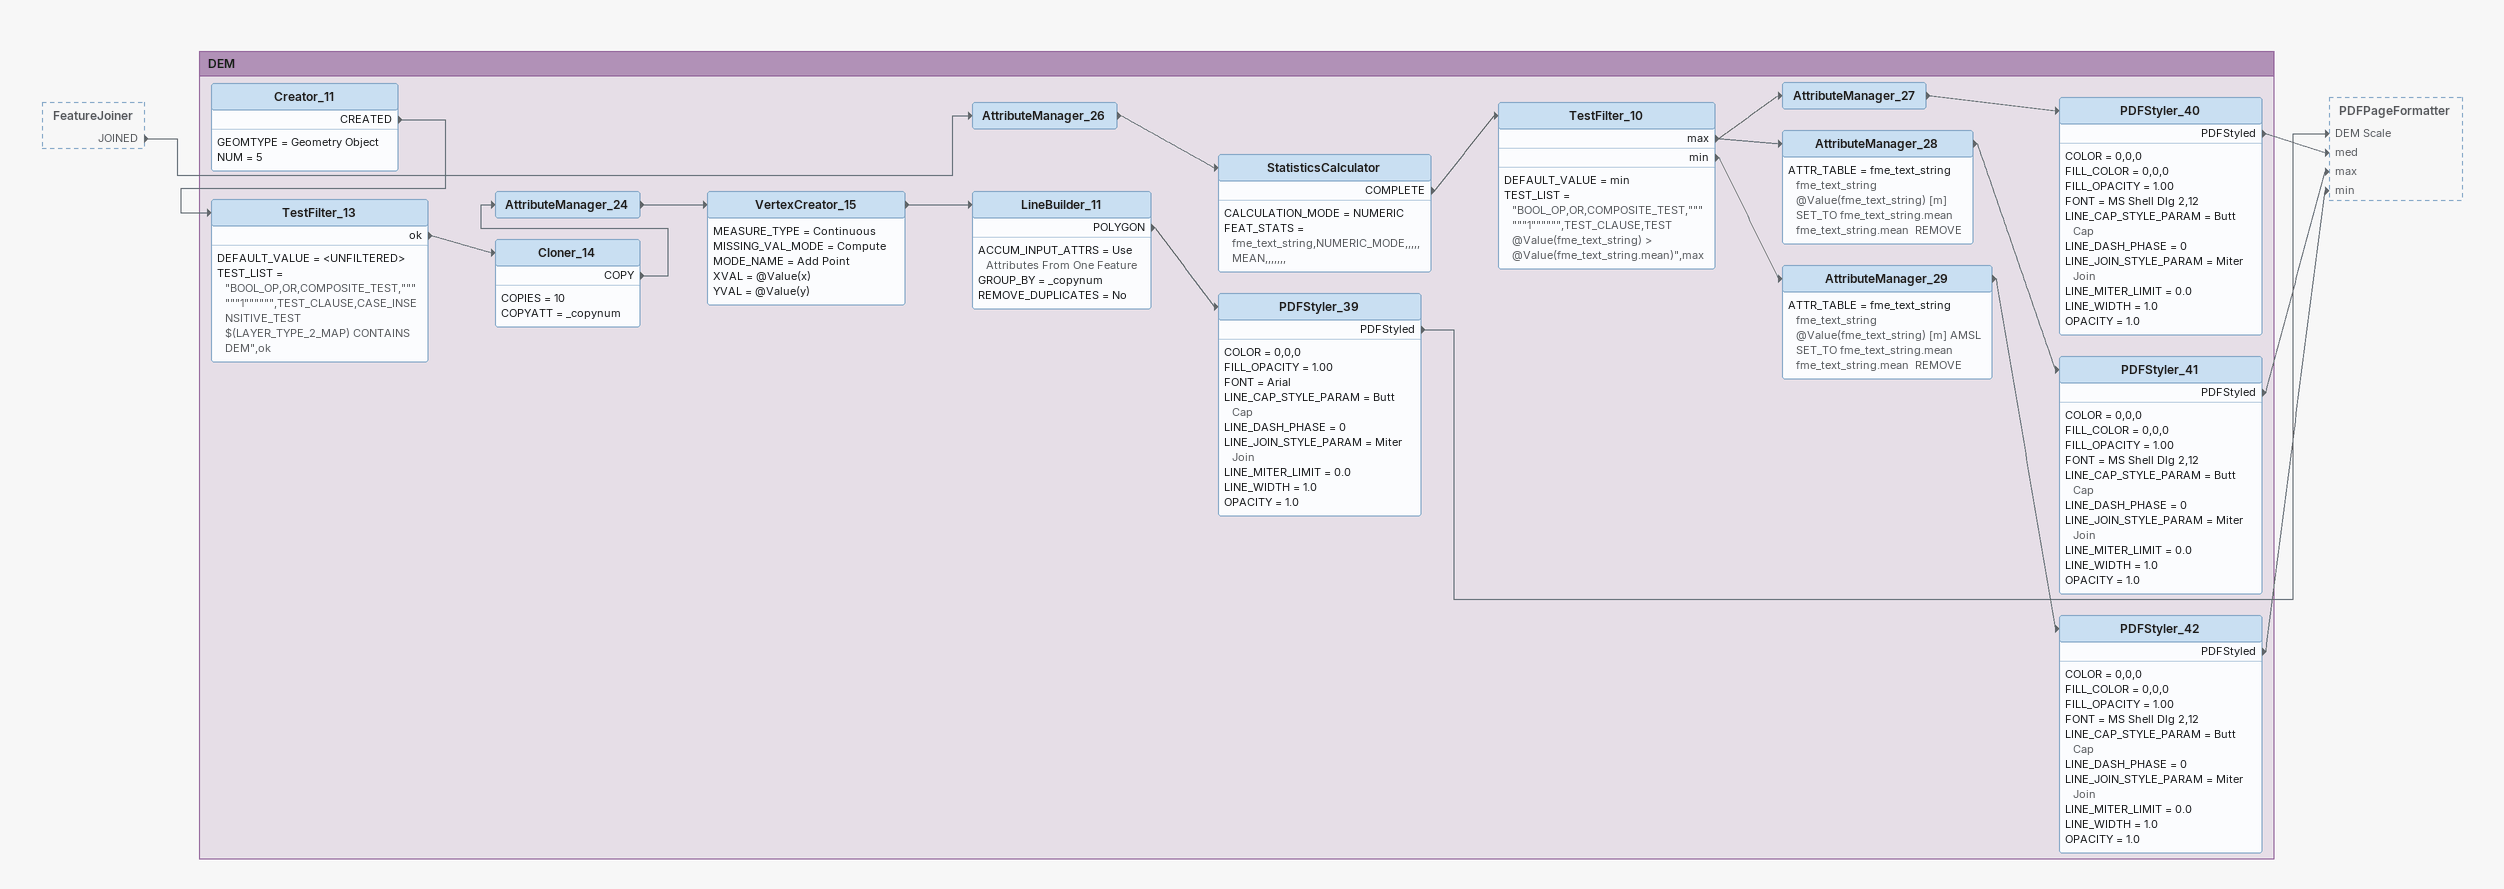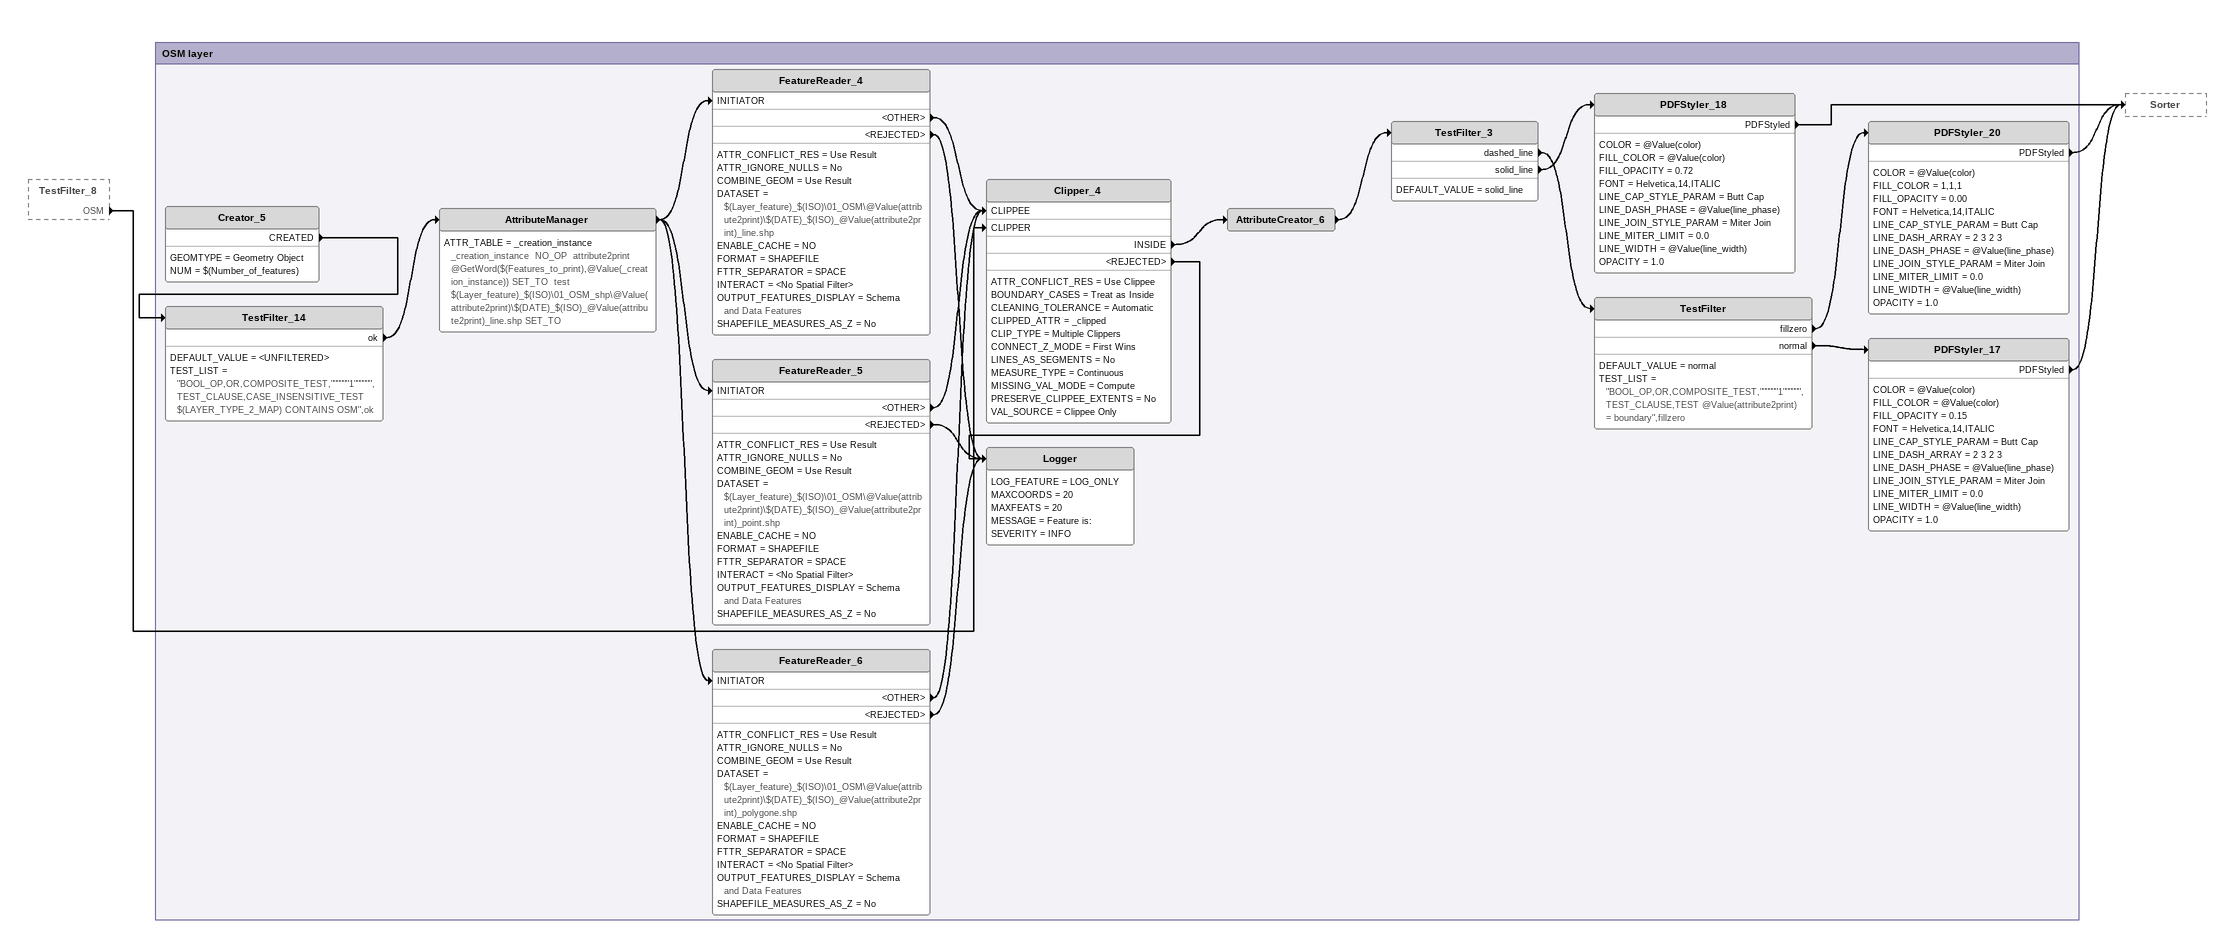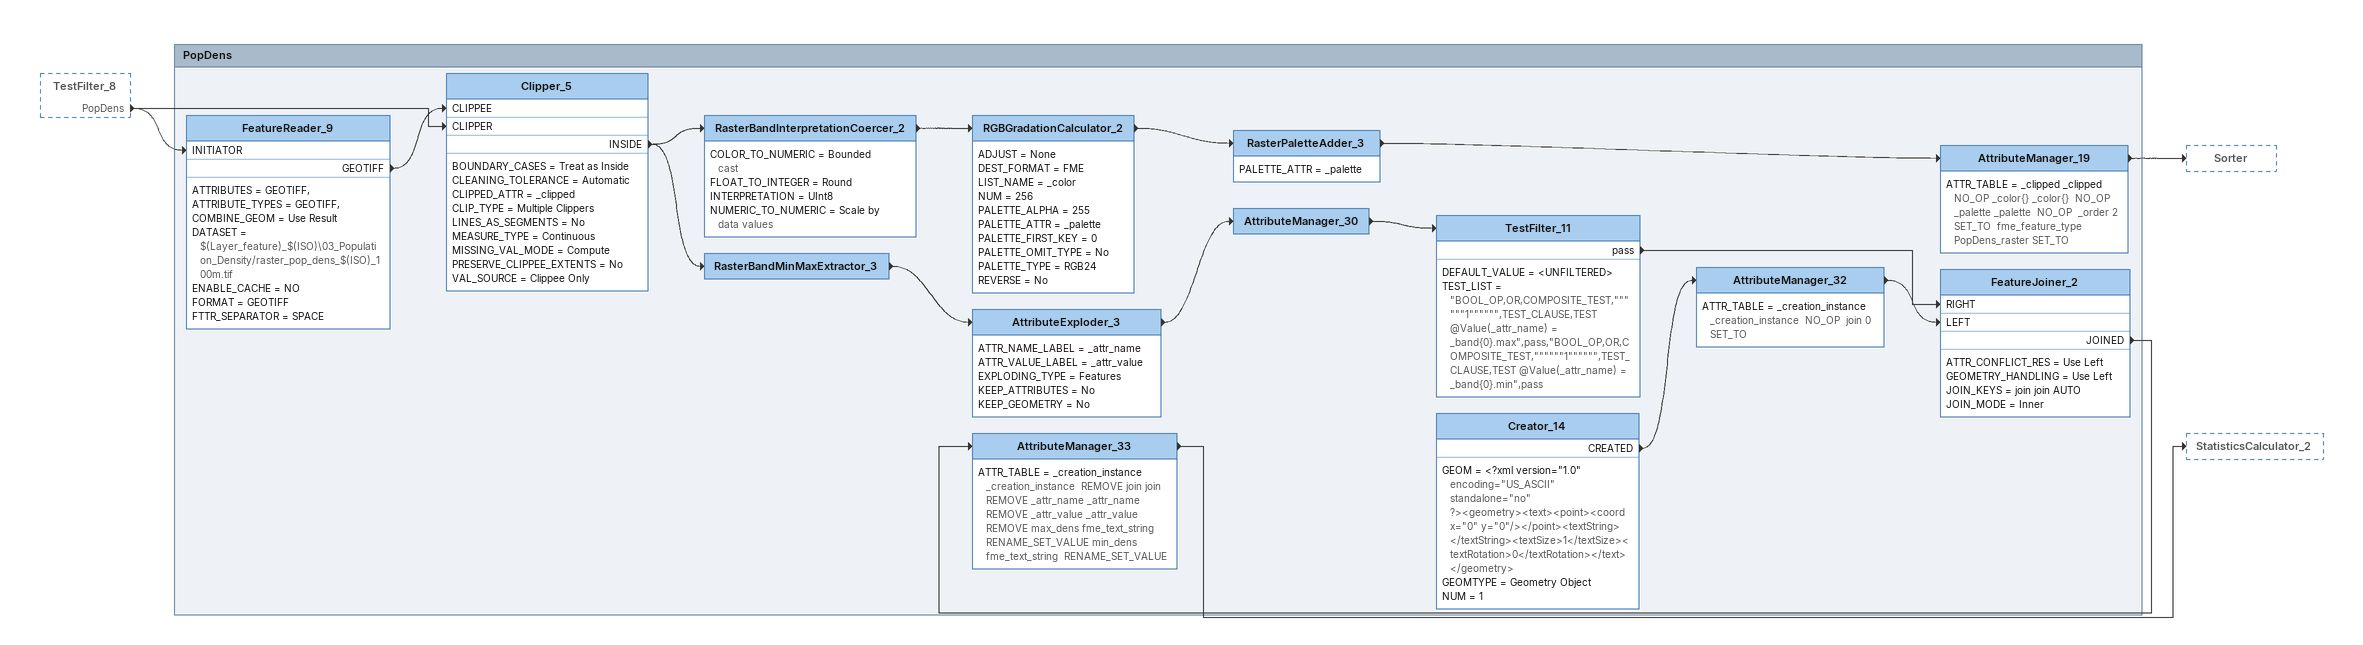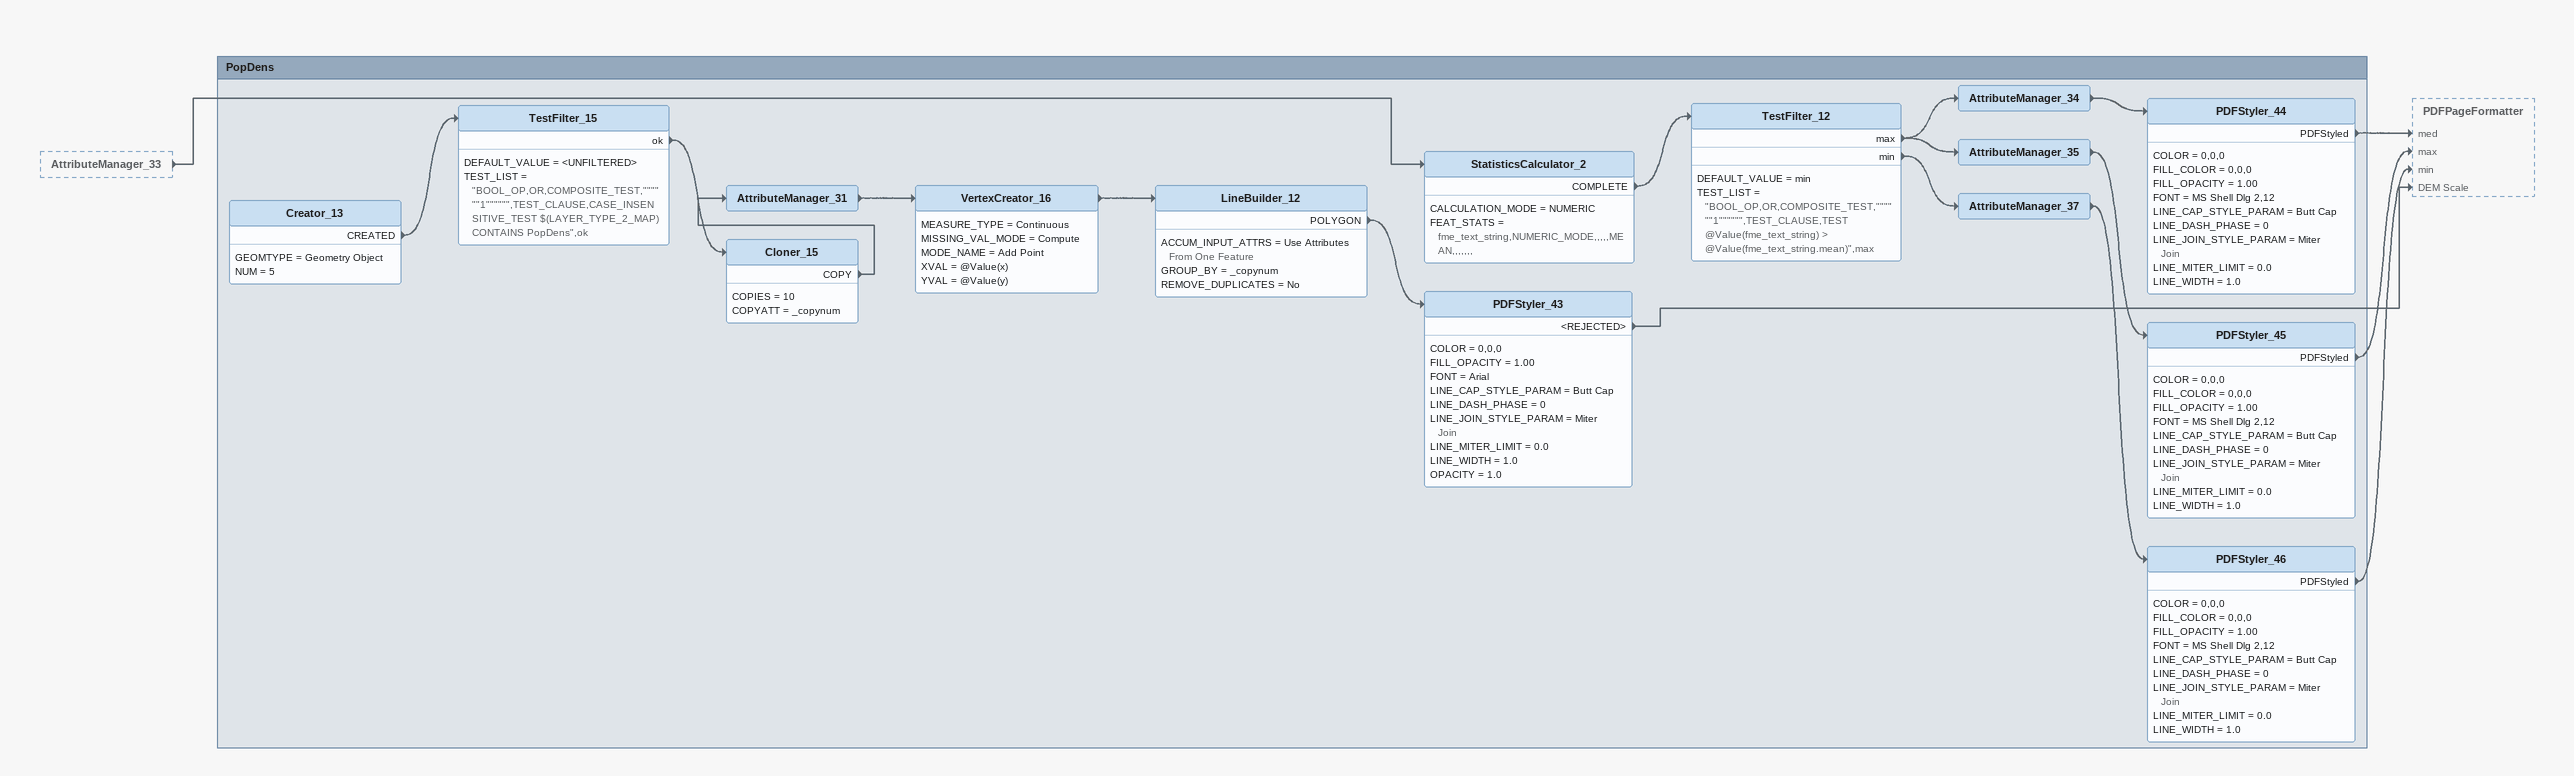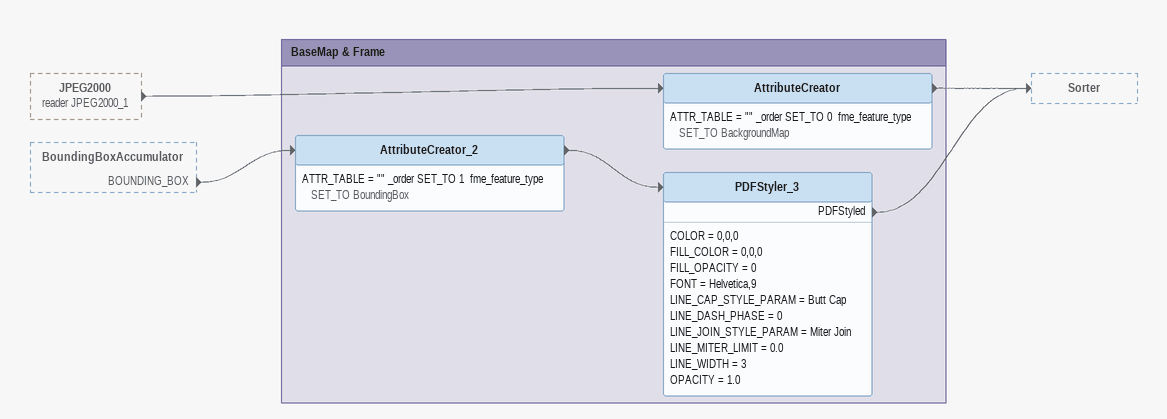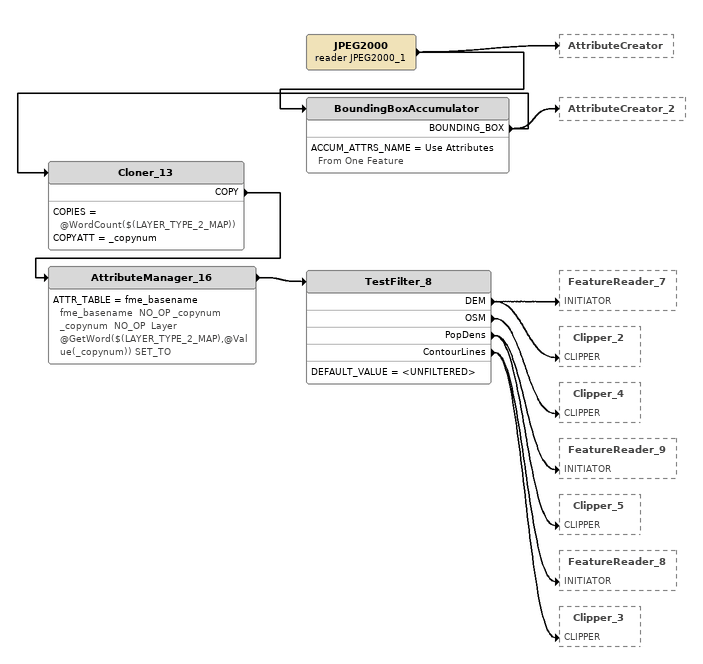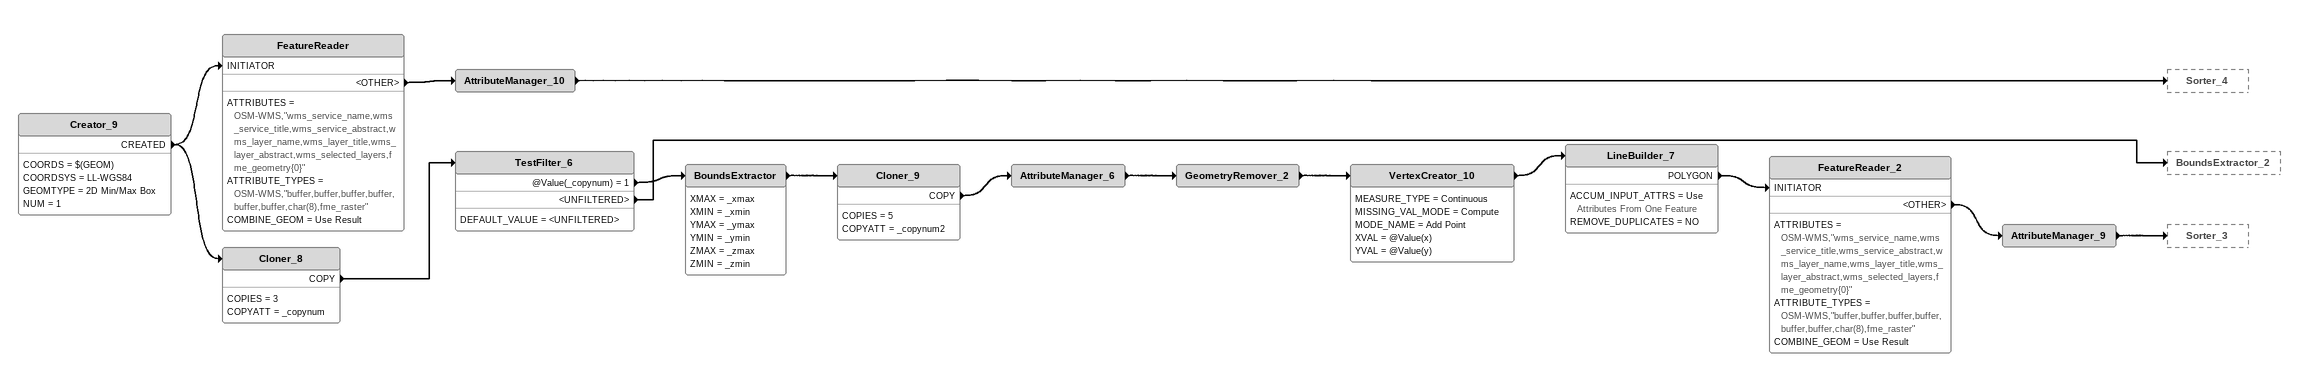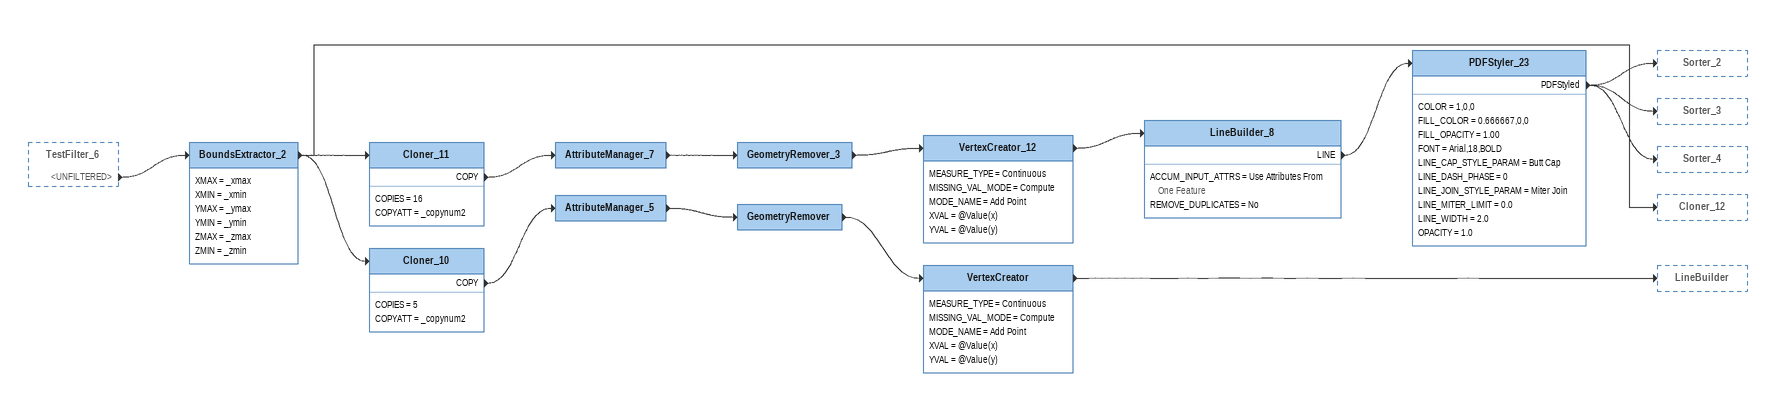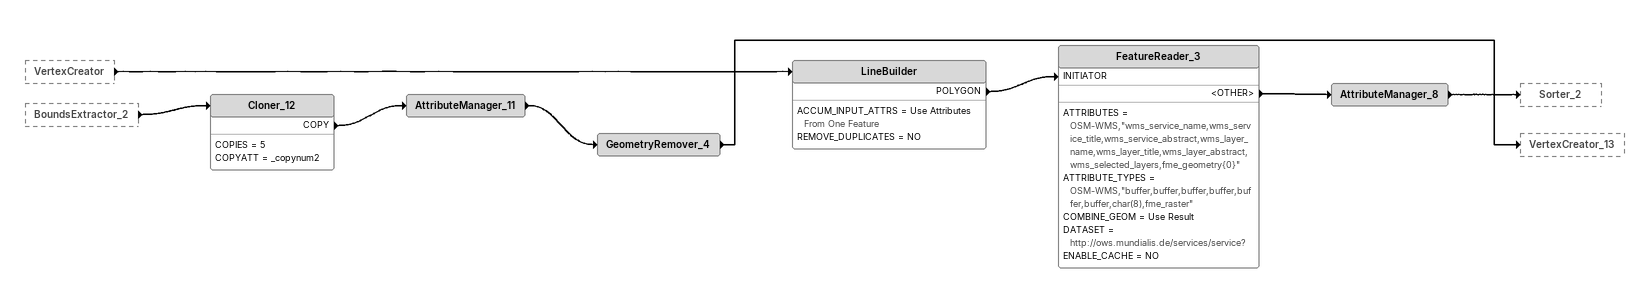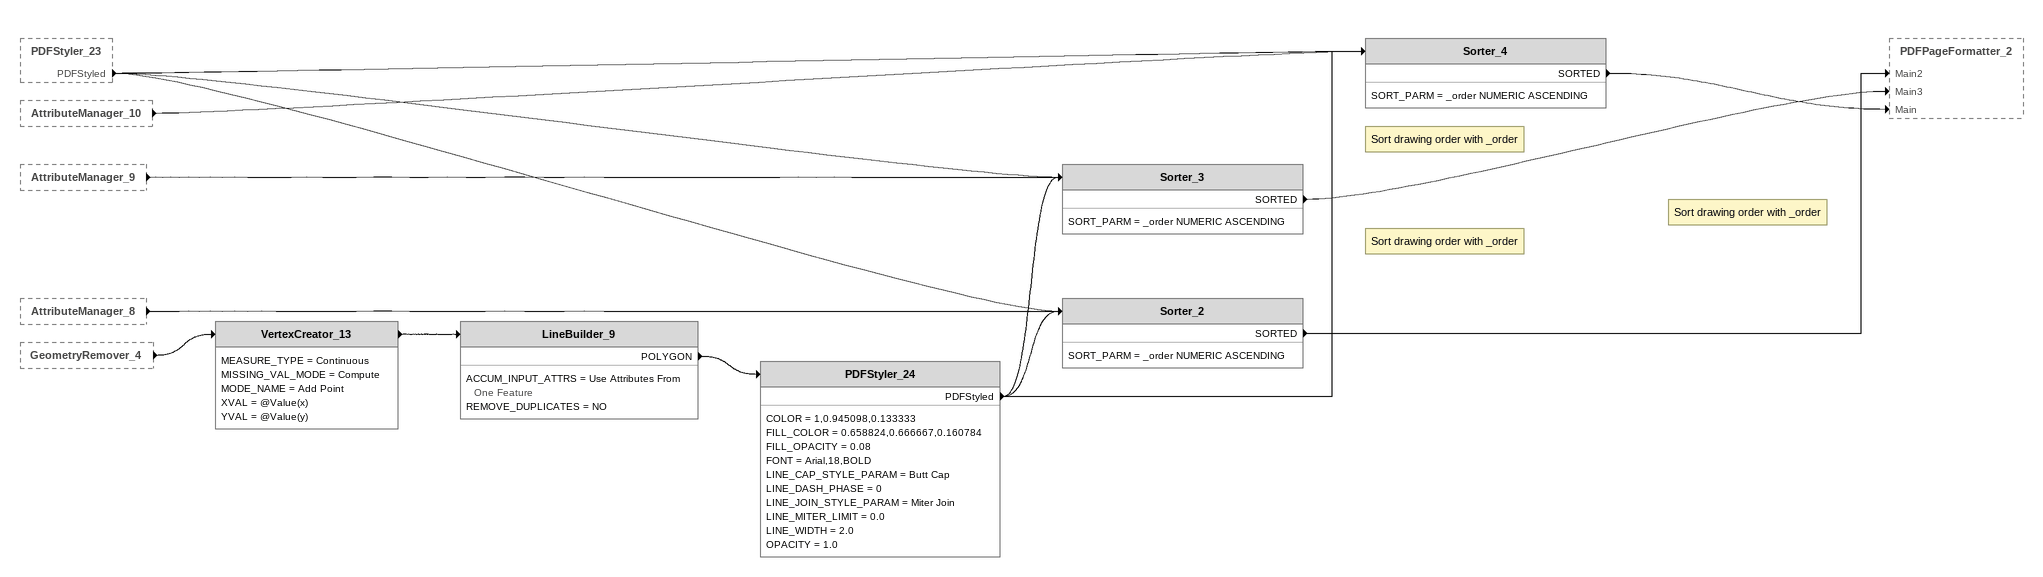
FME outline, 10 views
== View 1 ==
FeatureJoiner [outside]
    JOINED -> AttributeManager_26

Bookmark: DEM
Creator_11
    GEOMTYPE = Geometry Object
    NUM = 5
    CREATED -> TestFilter_13
TestFilter_13
    DEFAULT_VALUE = <UNFILTERED>
    TEST_LIST = "BOOL_OP,OR,COMPOSITE_TEST,""""""1"""""",TEST_CLAUSE,CASE_INSENSITIVE_TEST $(LAYER_TYPE_2_MAP) CONTAINS DEM",ok
    ok -> Cloner_14
Cloner_14
    COPIES = 10
    COPYATT = _copynum
    COPY -> AttributeManager_24
AttributeManager_24
    -> VertexCreator_15
VertexCreator_15
    MEASURE_TYPE = Continuous
    MISSING_VAL_MODE = Compute
    MODE_NAME = Add Point
    XVAL = @Value(x)
    YVAL = @Value(y)
    -> LineBuilder_11
LineBuilder_11
    ACCUM_INPUT_ATTRS = Use Attributes From One Feature
    GROUP_BY = _copynum
    REMOVE_DUPLICATES = No
    POLYGON -> PDFStyler_39
PDFStyler_39
    COLOR = 0,0,0
    FILL_OPACITY = 1.00
    FONT = Arial
    LINE_CAP_STYLE_PARAM = Butt Cap
    LINE_DASH_PHASE = 0
    LINE_JOIN_STYLE_PARAM = Miter Join
    LINE_MITER_LIMIT = 0.0
    LINE_WIDTH = 1.0
    OPACITY = 1.0
    PDFStyled -> PDFPageFormatter [DEM Scale]
AttributeManager_26
    -> StatisticsCalculator
StatisticsCalculator
    CALCULATION_MODE = NUMERIC
    FEAT_STATS = fme_text_string,NUMERIC_MODE,,,,,MEAN,,,,,,,
    COMPLETE -> TestFilter_10
TestFilter_10
    DEFAULT_VALUE = min
    TEST_LIST = "BOOL_OP,OR,COMPOSITE_TEST,""""""1"""""",TEST_CLAUSE,TEST @Value(fme_text_string) > @Value(fme_text_string.mean)",max
    max -> AttributeManager_28
    max -> AttributeManager_27
    min -> AttributeManager_29
AttributeManager_27
    -> PDFStyler_40
PDFStyler_40
    COLOR = 0,0,0
    FILL_COLOR = 0,0,0
    FILL_OPACITY = 1.00
    FONT = MS Shell Dlg 2,12
    LINE_CAP_STYLE_PARAM = Butt Cap
    LINE_DASH_PHASE = 0
    LINE_JOIN_STYLE_PARAM = Miter Join
    LINE_MITER_LIMIT = 0.0
    LINE_WIDTH = 1.0
    OPACITY = 1.0
    PDFStyled -> PDFPageFormatter [med]
AttributeManager_28
    ATTR_TABLE = fme_text_string fme_text_string @Value(fme_text_string) [m] SET_TO fme_text_string.mean fme_text_string.mean  REMOVE
    -> PDFStyler_41
PDFStyler_41
    COLOR = 0,0,0
    FILL_COLOR = 0,0,0
    FILL_OPACITY = 1.00
    FONT = MS Shell Dlg 2,12
    LINE_CAP_STYLE_PARAM = Butt Cap
    LINE_DASH_PHASE = 0
    LINE_JOIN_STYLE_PARAM = Miter Join
    LINE_MITER_LIMIT = 0.0
    LINE_WIDTH = 1.0
    OPACITY = 1.0
    PDFStyled -> PDFPageFormatter [max]
AttributeManager_29
    ATTR_TABLE = fme_text_string fme_text_string @Value(fme_text_string) [m] AMSL SET_TO fme_text_string.mean fme_text_string.mean  REMOVE
    -> PDFStyler_42
PDFStyler_42
    COLOR = 0,0,0
    FILL_COLOR = 0,0,0
    FILL_OPACITY = 1.00
    FONT = MS Shell Dlg 2,12
    LINE_CAP_STYLE_PARAM = Butt Cap
    LINE_DASH_PHASE = 0
    LINE_JOIN_STYLE_PARAM = Miter Join
    LINE_MITER_LIMIT = 0.0
    LINE_WIDTH = 1.0
    OPACITY = 1.0
    PDFStyled -> PDFPageFormatter [min]

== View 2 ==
TestFilter_8 [outside]
    OSM -> Clipper_4 [CLIPPER]

Bookmark: OSM layer
Creator_5
    GEOMTYPE = Geometry Object
    NUM = $(Number_of_features)
    CREATED -> TestFilter_14
TestFilter_14
    DEFAULT_VALUE = <UNFILTERED>
    TEST_LIST = "BOOL_OP,OR,COMPOSITE_TEST,""""""1"""""",TEST_CLAUSE,CASE_INSENSITIVE_TEST $(LAYER_TYPE_2_MAP) CONTAINS OSM",ok
    ok -> AttributeManager
AttributeManager
    ATTR_TABLE = _creation_instance _creation_instance  NO_OP  attribute2print @GetWord($(Features_to_print),@Value(_creation_instance)) SET_TO  test $(Layer_feature)_$(ISO)\01_OSM_shp\@Value(attribute2print)\$(DATE)_$(ISO)_@Value(attribute2print)_line.shp SET_TO
    -> FeatureReader_4 [INITIATOR]
    -> FeatureReader_5 [INITIATOR]
    -> FeatureReader_6 [INITIATOR]
FeatureReader_4
    ATTR_CONFLICT_RES = Use Result
    ATTR_IGNORE_NULLS = No
    COMBINE_GEOM = Use Result
    DATASET = $(Layer_feature)_$(ISO)\01_OSM\@Value(attribute2print)\$(DATE)_$(ISO)_@Value(attribute2print)_line.shp
    ENABLE_CACHE = NO
    FORMAT = SHAPEFILE
    FTTR_SEPARATOR = SPACE
    INTERACT = <No Spatial Filter>
    OUTPUT_FEATURES_DISPLAY = Schema and Data Features
    SHAPEFILE_MEASURES_AS_Z = No
    <OTHER> -> Clipper_4 [CLIPPEE]
    <REJECTED> -> Logger
FeatureReader_5
    ATTR_CONFLICT_RES = Use Result
    ATTR_IGNORE_NULLS = No
    COMBINE_GEOM = Use Result
    DATASET = $(Layer_feature)_$(ISO)\01_OSM\@Value(attribute2print)\$(DATE)_$(ISO)_@Value(attribute2print)_point.shp
    ENABLE_CACHE = NO
    FORMAT = SHAPEFILE
    FTTR_SEPARATOR = SPACE
    INTERACT = <No Spatial Filter>
    OUTPUT_FEATURES_DISPLAY = Schema and Data Features
    SHAPEFILE_MEASURES_AS_Z = No
    <OTHER> -> Clipper_4 [CLIPPEE]
    <REJECTED> -> Logger
FeatureReader_6
    ATTR_CONFLICT_RES = Use Result
    ATTR_IGNORE_NULLS = No
    COMBINE_GEOM = Use Result
    DATASET = $(Layer_feature)_$(ISO)\01_OSM\@Value(attribute2print)\$(DATE)_$(ISO)_@Value(attribute2print)_polygone.shp
    ENABLE_CACHE = NO
    FORMAT = SHAPEFILE
    FTTR_SEPARATOR = SPACE
    INTERACT = <No Spatial Filter>
    OUTPUT_FEATURES_DISPLAY = Schema and Data Features
    SHAPEFILE_MEASURES_AS_Z = No
    <OTHER> -> Clipper_4 [CLIPPEE]
    <REJECTED> -> Logger
Clipper_4
    ATTR_CONFLICT_RES = Use Clippee
    BOUNDARY_CASES = Treat as Inside
    CLEANING_TOLERANCE = Automatic
    CLIPPED_ATTR = _clipped
    CLIP_TYPE = Multiple Clippers
    CONNECT_Z_MODE = First Wins
    LINES_AS_SEGMENTS = No
    MEASURE_TYPE = Continuous
    MISSING_VAL_MODE = Compute
    PRESERVE_CLIPPEE_EXTENTS = No
    VAL_SOURCE = Clippee Only
    INSIDE -> AttributeCreator_6
    <REJECTED> -> Logger
AttributeCreator_6
    -> TestFilter_3
TestFilter_3
    DEFAULT_VALUE = solid_line
    dashed_line -> TestFilter
    solid_line -> PDFStyler_18
PDFStyler_18
    COLOR = @Value(color)
    FILL_COLOR = @Value(color)
    FILL_OPACITY = 0.72
    FONT = Helvetica,14,ITALIC
    LINE_CAP_STYLE_PARAM = Butt Cap
    LINE_DASH_PHASE = @Value(line_phase)
    LINE_JOIN_STYLE_PARAM = Miter Join
    LINE_MITER_LIMIT = 0.0
    LINE_WIDTH = @Value(line_width)
    OPACITY = 1.0
    PDFStyled -> Sorter
TestFilter
    DEFAULT_VALUE = normal
    TEST_LIST = "BOOL_OP,OR,COMPOSITE_TEST,""""""1"""""",TEST_CLAUSE,TEST @Value(attribute2print) = boundary",fillzero
    fillzero -> PDFStyler_20
    normal -> PDFStyler_17
PDFStyler_20
    COLOR = @Value(color)
    FILL_COLOR = 1,1,1
    FILL_OPACITY = 0.00
    FONT = Helvetica,14,ITALIC
    LINE_CAP_STYLE_PARAM = Butt Cap
    LINE_DASH_ARRAY = 2 3 2 3
    LINE_DASH_PHASE = @Value(line_phase)
    LINE_JOIN_STYLE_PARAM = Miter Join
    LINE_MITER_LIMIT = 0.0
    LINE_WIDTH = @Value(line_width)
    OPACITY = 1.0
    PDFStyled -> Sorter
PDFStyler_17
    COLOR = @Value(color)
    FILL_COLOR = @Value(color)
    FILL_OPACITY = 0.15
    FONT = Helvetica,14,ITALIC
    LINE_CAP_STYLE_PARAM = Butt Cap
    LINE_DASH_ARRAY = 2 3 2 3
    LINE_DASH_PHASE = @Value(line_phase)
    LINE_JOIN_STYLE_PARAM = Miter Join
    LINE_MITER_LIMIT = 0.0
    LINE_WIDTH = @Value(line_width)
    OPACITY = 1.0
    PDFStyled -> Sorter
Logger
    LOG_FEATURE = LOG_ONLY
    MAXCOORDS = 20
    MAXFEATS = 20
    MESSAGE = Feature is:
    SEVERITY = INFO

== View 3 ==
TestFilter_8 [outside]
    PopDens -> FeatureReader_9 [INITIATOR]
    PopDens -> Clipper_5 [CLIPPER]

Bookmark: PopDens
FeatureReader_9
    ATTRIBUTES = GEOTIFF,
    ATTRIBUTE_TYPES = GEOTIFF,
    COMBINE_GEOM = Use Result
    DATASET = $(Layer_feature)_$(ISO)\03_Population_Density/raster_pop_dens_$(ISO)_100m.tif
    ENABLE_CACHE = NO
    FORMAT = GEOTIFF
    FTTR_SEPARATOR = SPACE
    GEOTIFF -> Clipper_5 [CLIPPEE]
Clipper_5
    BOUNDARY_CASES = Treat as Inside
    CLEANING_TOLERANCE = Automatic
    CLIPPED_ATTR = _clipped
    CLIP_TYPE = Multiple Clippers
    LINES_AS_SEGMENTS = No
    MEASURE_TYPE = Continuous
    MISSING_VAL_MODE = Compute
    PRESERVE_CLIPPEE_EXTENTS = No
    VAL_SOURCE = Clippee Only
    INSIDE -> RasterBandInterpretationCoercer_2
    INSIDE -> RasterBandMinMaxExtractor_3
RasterBandInterpretationCoercer_2
    COLOR_TO_NUMERIC = Bounded cast
    FLOAT_TO_INTEGER = Round
    INTERPRETATION = UInt8
    NUMERIC_TO_NUMERIC = Scale by data values
    -> RGBGradationCalculator_2
RGBGradationCalculator_2
    ADJUST = None
    DEST_FORMAT = FME
    LIST_NAME = _color
    NUM = 256
    PALETTE_ALPHA = 255
    PALETTE_ATTR = _palette
    PALETTE_FIRST_KEY = 0
    PALETTE_OMIT_TYPE = No
    PALETTE_TYPE = RGB24
    REVERSE = No
    -> RasterPaletteAdder_3
RasterPaletteAdder_3
    PALETTE_ATTR = _palette
    -> AttributeManager_19
AttributeManager_19
    ATTR_TABLE = _clipped _clipped  NO_OP _color{} _color{}  NO_OP _palette _palette  NO_OP  _order 2 SET_TO  fme_feature_type PopDens_raster SET_TO
    -> Sorter
RasterBandMinMaxExtractor_3
    -> AttributeExploder_3
AttributeExploder_3
    ATTR_NAME_LABEL = _attr_name
    ATTR_VALUE_LABEL = _attr_value
    EXPLODING_TYPE = Features
    KEEP_ATTRIBUTES = No
    KEEP_GEOMETRY = No
    -> AttributeManager_30
AttributeManager_30
    -> TestFilter_11
TestFilter_11
    DEFAULT_VALUE = <UNFILTERED>
    TEST_LIST = "BOOL_OP,OR,COMPOSITE_TEST,""""""1"""""",TEST_CLAUSE,TEST @Value(_attr_name) = _band{0}.max",pass,"BOOL_OP,OR,COMPOSITE_TEST,""""""1"""""",TEST_CLAUSE,TEST @Value(_attr_name) = _band{0}.min",pass
    pass -> FeatureJoiner_2 [RIGHT]
Creator_14
    GEOM = <?xml version="1.0" encoding="US_ASCII" standalone="no" ?><geometry><text><point><coord x="0" y="0"/></point><textString> </textString><textSize>1</textSize><textRotation>0</textRotation></text></geometry>
    GEOMTYPE = Geometry Object
    NUM = 1
    CREATED -> AttributeManager_32
AttributeManager_32
    ATTR_TABLE = _creation_instance _creation_instance  NO_OP  join 0 SET_TO
    -> FeatureJoiner_2 [LEFT]
FeatureJoiner_2
    ATTR_CONFLICT_RES = Use Left
    GEOMETRY_HANDLING = Use Left
    JOIN_KEYS = join join AUTO
    JOIN_MODE = Inner
    JOINED -> AttributeManager_33
AttributeManager_33
    ATTR_TABLE = _creation_instance _creation_instance  REMOVE join join  REMOVE _attr_name _attr_name  REMOVE _attr_value _attr_value  REMOVE max_dens fme_text_string  RENAME_SET_VALUE min_dens fme_text_string  RENAME_SET_VALUE
    -> StatisticsCalculator_2

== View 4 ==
AttributeManager_33 [outside]
    -> StatisticsCalculator_2

Bookmark: PopDens
Creator_13
    GEOMTYPE = Geometry Object
    NUM = 5
    CREATED -> TestFilter_15
TestFilter_15
    DEFAULT_VALUE = <UNFILTERED>
    TEST_LIST = "BOOL_OP,OR,COMPOSITE_TEST,""""""1"""""",TEST_CLAUSE,CASE_INSENSITIVE_TEST $(LAYER_TYPE_2_MAP) CONTAINS PopDens",ok
    ok -> Cloner_15
Cloner_15
    COPIES = 10
    COPYATT = _copynum
    COPY -> AttributeManager_31
AttributeManager_31
    -> VertexCreator_16
VertexCreator_16
    MEASURE_TYPE = Continuous
    MISSING_VAL_MODE = Compute
    MODE_NAME = Add Point
    XVAL = @Value(x)
    YVAL = @Value(y)
    -> LineBuilder_12
LineBuilder_12
    ACCUM_INPUT_ATTRS = Use Attributes From One Feature
    GROUP_BY = _copynum
    REMOVE_DUPLICATES = No
    POLYGON -> PDFStyler_43
PDFStyler_43
    COLOR = 0,0,0
    FILL_OPACITY = 1.00
    FONT = Arial
    LINE_CAP_STYLE_PARAM = Butt Cap
    LINE_DASH_PHASE = 0
    LINE_JOIN_STYLE_PARAM = Miter Join
    LINE_MITER_LIMIT = 0.0
    LINE_WIDTH = 1.0
    OPACITY = 1.0
    <REJECTED> -> PDFPageFormatter [DEM Scale]
StatisticsCalculator_2
    CALCULATION_MODE = NUMERIC
    FEAT_STATS = fme_text_string,NUMERIC_MODE,,,,,MEAN,,,,,,,
    COMPLETE -> TestFilter_12
TestFilter_12
    DEFAULT_VALUE = min
    TEST_LIST = "BOOL_OP,OR,COMPOSITE_TEST,""""""1"""""",TEST_CLAUSE,TEST @Value(fme_text_string) > @Value(fme_text_string.mean)",max
    max -> AttributeManager_35
    max -> AttributeManager_34
    min -> AttributeManager_37
AttributeManager_34
    -> PDFStyler_44
PDFStyler_44
    COLOR = 0,0,0
    FILL_COLOR = 0,0,0
    FILL_OPACITY = 1.00
    FONT = MS Shell Dlg 2,12
    LINE_CAP_STYLE_PARAM = Butt Cap
    LINE_DASH_PHASE = 0
    LINE_JOIN_STYLE_PARAM = Miter Join
    LINE_MITER_LIMIT = 0.0
    LINE_WIDTH = 1.0
    PDFStyled -> PDFPageFormatter [med]
AttributeManager_35
    -> PDFStyler_45
PDFStyler_45
    COLOR = 0,0,0
    FILL_COLOR = 0,0,0
    FILL_OPACITY = 1.00
    FONT = MS Shell Dlg 2,12
    LINE_CAP_STYLE_PARAM = Butt Cap
    LINE_DASH_PHASE = 0
    LINE_JOIN_STYLE_PARAM = Miter Join
    LINE_MITER_LIMIT = 0.0
    LINE_WIDTH = 1.0
    PDFStyled -> PDFPageFormatter [max]
AttributeManager_37
    -> PDFStyler_46
PDFStyler_46
    COLOR = 0,0,0
    FILL_COLOR = 0,0,0
    FILL_OPACITY = 1.00
    FONT = MS Shell Dlg 2,12
    LINE_CAP_STYLE_PARAM = Butt Cap
    LINE_DASH_PHASE = 0
    LINE_JOIN_STYLE_PARAM = Miter Join
    LINE_MITER_LIMIT = 0.0
    LINE_WIDTH = 1.0
    PDFStyled -> PDFPageFormatter [min]

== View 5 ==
JPEG2000 (reader JPEG2000_1) [outside]
    -> AttributeCreator
BoundingBoxAccumulator [outside]
    BOUNDING_BOX -> AttributeCreator_2

Bookmark: BaseMap & Frame
AttributeCreator
    ATTR_TABLE = "" _order SET_TO 0  fme_feature_type SET_TO BackgroundMap
    -> Sorter
AttributeCreator_2
    ATTR_TABLE = "" _order SET_TO 1  fme_feature_type SET_TO BoundingBox
    -> PDFStyler_3
PDFStyler_3
    COLOR = 0,0,0
    FILL_COLOR = 0,0,0
    FILL_OPACITY = 0
    FONT = Helvetica,9
    LINE_CAP_STYLE_PARAM = Butt Cap
    LINE_DASH_PHASE = 0
    LINE_JOIN_STYLE_PARAM = Miter Join
    LINE_MITER_LIMIT = 0.0
    LINE_WIDTH = 3
    OPACITY = 1.0
    PDFStyled -> Sorter

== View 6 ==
JPEG2000 (reader JPEG2000_1)
    -> BoundingBoxAccumulator
    -> AttributeCreator
BoundingBoxAccumulator
    ACCUM_ATTRS_NAME = Use Attributes From One Feature
    BOUNDING_BOX -> AttributeCreator_2
    BOUNDING_BOX -> Cloner_13
Cloner_13
    COPIES = @WordCount($(LAYER_TYPE_2_MAP))
    COPYATT = _copynum
    COPY -> AttributeManager_16
AttributeManager_16
    ATTR_TABLE = fme_basename fme_basename  NO_OP _copynum _copynum  NO_OP  Layer @GetWord($(LAYER_TYPE_2_MAP),@Value(_copynum)) SET_TO
    -> TestFilter_8
TestFilter_8
    DEFAULT_VALUE = <UNFILTERED>
    DEM -> FeatureReader_7 [INITIATOR]
    DEM -> Clipper_2 [CLIPPER]
    OSM -> Clipper_4 [CLIPPER]
    PopDens -> FeatureReader_9 [INITIATOR]
    PopDens -> Clipper_5 [CLIPPER]
    ContourLines -> FeatureReader_8 [INITIATOR]
    ContourLines -> Clipper_3 [CLIPPER]

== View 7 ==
Creator_9
    COORDS = $(GEOM)
    COORDSYS = LL-WGS84
    GEOMTYPE = 2D Min/Max Box
    NUM = 1
    CREATED -> FeatureReader [INITIATOR]
    CREATED -> Cloner_8
FeatureReader
    ATTRIBUTES = OSM-WMS,"wms_service_name,wms_service_title,wms_service_abstract,wms_layer_name,wms_layer_title,wms_layer_abstract,wms_selected_layers,fme_geometry{0}"
    ATTRIBUTE_TYPES = OSM-WMS,"buffer,buffer,buffer,buffer,buffer,buffer,char(8),fme_raster"
    COMBINE_GEOM = Use Result
    <OTHER> -> AttributeManager_10
AttributeManager_10
    -> Sorter_4
Cloner_8
    COPIES = 3
    COPYATT = _copynum
    COPY -> TestFilter_6
TestFilter_6
    DEFAULT_VALUE = <UNFILTERED>
    @Value(_copynum) = 1 -> BoundsExtractor
    <UNFILTERED> -> BoundsExtractor_2
BoundsExtractor
    XMAX = _xmax
    XMIN = _xmin
    YMAX = _ymax
    YMIN = _ymin
    ZMAX = _zmax
    ZMIN = _zmin
    -> Cloner_9
Cloner_9
    COPIES = 5
    COPYATT = _copynum2
    COPY -> AttributeManager_6
AttributeManager_6
    -> GeometryRemover_2
GeometryRemover_2
    -> VertexCreator_10
VertexCreator_10
    MEASURE_TYPE = Continuous
    MISSING_VAL_MODE = Compute
    MODE_NAME = Add Point
    XVAL = @Value(x)
    YVAL = @Value(y)
    -> LineBuilder_7
LineBuilder_7
    ACCUM_INPUT_ATTRS = Use Attributes From One Feature
    REMOVE_DUPLICATES = NO
    POLYGON -> FeatureReader_2 [INITIATOR]
FeatureReader_2
    ATTRIBUTES = OSM-WMS,"wms_service_name,wms_service_title,wms_service_abstract,wms_layer_name,wms_layer_title,wms_layer_abstract,wms_selected_layers,fme_geometry{0}"
    ATTRIBUTE_TYPES = OSM-WMS,"buffer,buffer,buffer,buffer,buffer,buffer,char(8),fme_raster"
    COMBINE_GEOM = Use Result
    <OTHER> -> AttributeManager_9
AttributeManager_9
    -> Sorter_3

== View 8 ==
TestFilter_6 [outside]
    <UNFILTERED> -> BoundsExtractor_2
BoundsExtractor_2
    XMAX = _xmax
    XMIN = _xmin
    YMAX = _ymax
    YMIN = _ymin
    ZMAX = _zmax
    ZMIN = _zmin
    -> Cloner_10
    -> Cloner_11
    -> Cloner_12
Cloner_11
    COPIES = 16
    COPYATT = _copynum2
    COPY -> AttributeManager_7
AttributeManager_7
    -> GeometryRemover_3
GeometryRemover_3
    -> VertexCreator_12
VertexCreator_12
    MEASURE_TYPE = Continuous
    MISSING_VAL_MODE = Compute
    MODE_NAME = Add Point
    XVAL = @Value(x)
    YVAL = @Value(y)
    -> LineBuilder_8
LineBuilder_8
    ACCUM_INPUT_ATTRS = Use Attributes From One Feature
    REMOVE_DUPLICATES = No
    LINE -> PDFStyler_23
PDFStyler_23
    COLOR = 1,0,0
    FILL_COLOR = 0.666667,0,0
    FILL_OPACITY = 1.00
    FONT = Arial,18,BOLD
    LINE_CAP_STYLE_PARAM = Butt Cap
    LINE_DASH_PHASE = 0
    LINE_JOIN_STYLE_PARAM = Miter Join
    LINE_MITER_LIMIT = 0.0
    LINE_WIDTH = 2.0
    OPACITY = 1.0
    PDFStyled -> Sorter_2
    PDFStyled -> Sorter_3
    PDFStyled -> Sorter_4
Cloner_10
    COPIES = 5
    COPYATT = _copynum2
    COPY -> AttributeManager_5
AttributeManager_5
    -> GeometryRemover
GeometryRemover
    -> VertexCreator
VertexCreator
    MEASURE_TYPE = Continuous
    MISSING_VAL_MODE = Compute
    MODE_NAME = Add Point
    XVAL = @Value(x)
    YVAL = @Value(y)
    -> LineBuilder

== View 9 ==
VertexCreator [outside]
    -> LineBuilder
BoundsExtractor_2 [outside]
    -> Cloner_12
LineBuilder
    ACCUM_INPUT_ATTRS = Use Attributes From One Feature
    REMOVE_DUPLICATES = NO
    POLYGON -> FeatureReader_3 [INITIATOR]
FeatureReader_3
    ATTRIBUTES = OSM-WMS,"wms_service_name,wms_service_title,wms_service_abstract,wms_layer_name,wms_layer_title,wms_layer_abstract,wms_selected_layers,fme_geometry{0}"
    ATTRIBUTE_TYPES = OSM-WMS,"buffer,buffer,buffer,buffer,buffer,buffer,char(8),fme_raster"
    COMBINE_GEOM = Use Result
    DATASET = http://ows.mundialis.de/services/service?
    ENABLE_CACHE = NO
    <OTHER> -> AttributeManager_8
AttributeManager_8
    -> Sorter_2
Cloner_12
    COPIES = 5
    COPYATT = _copynum2
    COPY -> AttributeManager_11
AttributeManager_11
    -> GeometryRemover_4
GeometryRemover_4
    -> VertexCreator_13

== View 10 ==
PDFStyler_23 [outside]
    PDFStyled -> Sorter_2
    PDFStyled -> Sorter_3
    PDFStyled -> Sorter_4
AttributeManager_10 [outside]
    -> Sorter_4
AttributeManager_9 [outside]
    -> Sorter_3
AttributeManager_8 [outside]
    -> Sorter_2
GeometryRemover_4 [outside]
    -> VertexCreator_13
VertexCreator_13
    MEASURE_TYPE = Continuous
    MISSING_VAL_MODE = Compute
    MODE_NAME = Add Point
    XVAL = @Value(x)
    YVAL = @Value(y)
    -> LineBuilder_9
LineBuilder_9
    ACCUM_INPUT_ATTRS = Use Attributes From One Feature
    REMOVE_DUPLICATES = NO
    POLYGON -> PDFStyler_24
PDFStyler_24
    COLOR = 1,0.945098,0.133333
    FILL_COLOR = 0.658824,0.666667,0.160784
    FILL_OPACITY = 0.08
    FONT = Arial,18,BOLD
    LINE_CAP_STYLE_PARAM = Butt Cap
    LINE_DASH_PHASE = 0
    LINE_JOIN_STYLE_PARAM = Miter Join
    LINE_MITER_LIMIT = 0.0
    LINE_WIDTH = 2.0
    OPACITY = 1.0
    PDFStyled -> Sorter_2
    PDFStyled -> Sorter_3
    PDFStyled -> Sorter_4
Note: Sort drawing order with _order
Sorter_4
    SORT_PARM = _order NUMERIC ASCENDING
    SORTED -> PDFPageFormatter_2 [Main]
Note: Sort drawing order with _order
Sorter_3
    SORT_PARM = _order NUMERIC ASCENDING
    SORTED -> PDFPageFormatter_2 [Main3]
Note: Sort drawing order with _order
Sorter_2
    SORT_PARM = _order NUMERIC ASCENDING
    SORTED -> PDFPageFormatter_2 [Main2]
